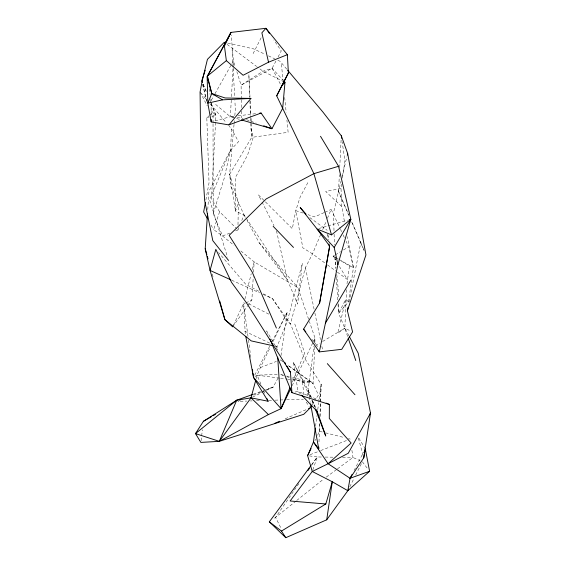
<?xml version="1.0" encoding="UTF-8"?>
<svg xmlns="http://www.w3.org/2000/svg" width="566" height="566" viewBox="0 0 566 566"><rect width="100%" height="100%" fill="white"/><g stroke="black" fill="none" stroke-linecap="round" stroke-linejoin="round"><path stroke-width="0.42" stroke-dasharray="2.83 2.12" d="M213.035 123.855L213.212 213.559L222.558 235.958L233.991 245.34M213.035 122.992L213.042 112.592L209.965 109.443M235.491 230.9L237.918 229.952L237.939 228.232M237.996 224.787L238.357 202.409L229.655 174.314L234.041 124.414M317.604 435.24L319.528 431.313L319.797 423.467M320.031 416.491L321.127 384.222L303.963 357.217L290.485 323.901L272.508 298.664L262.582 293.329M347.637 336.48L344.835 328.188L346.548 289.714M318.991 441.883L319.705 422.668M319.932 416.548L321.127 384.222L318.807 401.74M314.661 346.923L313.076 383.706L318.481 394.976L314.781 400.721M314.845 342.543L315.036 338.164L309.418 321.601M213.212 213.559L224.164 178.417L230.581 150.089L231.529 128.892L229.244 126.211M334.004 230.673L333.48 213.042L338.518 191.442L339.367 174.661M339.72 167.593L341.142 139.328M211.252 103.521L215.943 115.499L211.443 198.878L219.608 211.741L236.694 228.742M231.268 100.168L230.362 116.737L214.514 121.011M231.459 96.68L233.135 66.151M233.185 65.274L233.425 60.916L231.211 35.007M247.823 305.541L251.87 299.867L253.285 276.569M253.547 272.253L254.169 261.902L240.72 250.858M207.764 209.554L208.953 191.258L230.581 150.089L238.498 141.684L231.529 128.892M347 283.722L349.477 265.907L340.548 260.586M234.119 123.544L234.43 120.042M234.812 115.662L235.35 109.535L234.876 100.72M201.079 440.716L202.387 429.757M307.338 395.967L313.981 346.045M314.448 342.543L315.036 338.164L313.507 341.333M315.545 426.262L316.946 415.755M317.759 409.621L318.686 402.617M344.369 221.186L341.836 206.611L341.001 188.499L341.616 184.169M342.472 178.099L344.92 160.765L342.189 141.825M280.998 355.561L287.203 312.319L272.189 341.348M348.882 335.751L344.835 328.188L338.602 313.316L348.493 301.94L353.432 267.534L347.39 236.638M205.868 199.968L209.038 182.811L206.802 117.537L208.882 115.889M349.102 302.095L360.832 242.39L351.62 221.363M348.493 301.94L345.84 299.131L337.768 333.155L344.835 328.188L351.026 331.16M348.925 215.54L338.518 191.442L340.958 181.325M342.175 176.267L346.852 156.881M233.418 325.273L244.066 302.449M244.908 299.067L251.226 273.725M252.273 269.501L254.169 261.902L297.9 287.641L309.135 320.773M320.653 234.494L312.517 253.908L305.392 267.633L290.485 323.901L287.323 321.389L272.508 298.664L262.9 294.32M256.214 378.534L257.113 375.173L260.395 367.567L270.35 347.043M251.085 118.414L252.019 136.866L229.655 174.314L230.9 186.667L238.357 202.409L235.548 211.231L244.052 214.96L245.517 217.153M229.831 233.114L222.558 235.958L213.63 229.626L219.608 211.741M312.828 469.865L317.321 456.96L321.672 457.024M237.918 229.952L238.887 227.589M241.795 220.485L244.052 214.96L238.357 202.409M230.581 150.089L209.646 200.074L227.525 257.106M322.684 229.64L326.073 221.554M327.424 218.313L331.152 209.42L340.116 228.53M292.353 382.057L304.678 353.043L294.624 323.533M292.127 385.687L313.125 342.126M273.031 341.517L287.203 312.319M314.915 440.737L315.687 439.166M349.795 486.788L354.111 478.192M355.681 475.065L361.957 462.563M253.115 53.607L261.662 36.733M338.029 304.536L338.602 313.316L345.84 299.131M254.75 375.088L269.763 346.059M354.068 470.53L363.69 451.937M241.272 98.951L241.102 85.162L272.112 68.302L276.498 59.975M278.097 56.954L281.281 50.898L273.852 39.967M307.819 182.677L300.235 196.848L295.742 210.63L292.339 228.706L258.471 194.937L261.655 201.248M278.033 378.095L273.137 387.059L266.034 390.533M211.153 115.103L211.104 100.642L214.535 94.536M214.967 93.772L233.425 60.916L235.279 66.767M312.007 405.03L314.314 401.443M298.919 483.59L275.55 517.409L272.791 519.376M311.852 464.877L317.321 456.96L309.234 455.871M232.654 326.837L247.321 306.256M311.583 464.721L317.321 456.96M296.046 501.023L275.55 517.409L281.458 529.118M296.726 500.471L323.419 479.225M209.576 115.337L213.042 112.592L215.943 115.499L210.127 116.794M326.228 477.152L336.791 469.377M337.492 468.86L352.979 457.462L360.011 460.703M254.969 376.532L257.113 375.173L278.309 374.423M317.307 346.696L316.734 345.218L319.677 343.35M322.62 341.482L344.835 328.188M334.591 255.266L333.105 256.157L335.397 259.914M335.334 254.827L340.534 251.721M343.505 249.953L348.706 246.847L346.095 241.272M245.262 333.777L243.642 304.14L245.142 303.362M245.885 302.973L251.87 299.867M252.606 397.084L265.242 390.915M324.099 212.618L314.696 216.891L308.102 214.712M324.884 212.264L331.152 209.42M285.179 418.812L306.935 409.317M240.423 400.346L237.968 401.344L246.804 401.061M253.511 395.033L260.869 392.047M261.69 391.714L273.137 387.059L265.687 389.755M310.069 454.696L319.903 450.876M320.717 450.557L348.571 439.725M260.395 367.567L276.378 361.426M253.264 394.233L260.714 391.545M283.807 81.03L272.112 68.302L263.006 71.21L241.102 85.162L236.864 71.783M318.771 228.53L327.205 226.096M328.054 225.848L347.453 220.252M206.802 117.537L209.3 116.978M294.999 392.04L298.049 391.424L319.74 400.452M341.001 188.499L325.662 191.471L341.836 206.611M233.779 116.327L230.362 116.737L214.422 103.422M238.045 115.818L255.981 113.66M250.335 400.947L252.103 400.891M256.518 400.749L260.056 400.636M268.885 400.353L271.538 400.268M275.069 400.155L283.021 399.893M286.559 399.78L303.341 399.242M325.146 457.073L332.978 457.179M342.543 457.314L352.979 457.462L351.719 449.107M292.58 378.661L302.577 382.1L311.824 382.298L313.076 383.706L288.193 365.586M233.793 117.098L230.362 116.737L240.543 119.681M237.225 117.452L243.161 118.485M279.696 378.116L257.113 375.173L260.891 384.13M280.559 378.23L286.644 379.022M287.507 379.135L311.824 382.298L288.236 365.495M275.288 346.243L277.007 346.625L277.121 348.373M227.716 43.073L253.54 48.867L265.298 54.386M283.417 375.201L280.078 374.367L283.41 375.506M286.764 376.036L289.268 376.659M292.608 377.494L311.824 382.298M319.528 431.313L324.643 432.608M325.492 432.827L344.241 437.575M348.5 438.657L350.205 439.089M303.157 213.078L295.742 210.63L302.86 247.844L312.517 253.908L326.724 264.329M286.743 376.652L289.247 377.515M246.451 119.659L256.32 123.176M349.477 265.907L353.432 267.534L348.706 246.847M231.664 280.198L259.695 292.87M268.433 55.857L274.701 58.793M277.842 60.265L280.191 61.369L287.019 69.469M244.774 331.202L269.932 343.237M275.437 345.868L277.007 346.625L287.323 321.389L302.301 263.268L297.652 304.098L287.351 279.937L246.005 217.882M284.196 81.907L263.006 71.21L257.374 67.007M248.651 303.793L269.494 314.505M258.761 291.278L245.785 284.302L218.653 252.641M336.119 257.841L338.376 259.108M339.126 259.525L353.432 267.534M282.519 361.419L280.375 359.891L282.505 361.441M309.85 217.62L327.176 230.312M327.438 264.853L336.671 271.63M337.386 272.147L347.326 279.441L339.069 265.921M227.093 44.403L256.667 66.484M300.44 393.915L298.049 391.424L293.457 362.53L308.095 390.066L312.128 399.532M247.009 220.372L259.242 242.807L297.9 287.641M200.654 92.675L206.371 99.383M210.375 104.073L226.386 122.857M311.795 339.197L316.734 345.218M362.353 461.778L368.042 469.242M259.242 242.807L287.351 279.937L276.392 230.419M306.199 402.115L309.163 406.459M358.816 438.006L365.289 448.838M277.651 350.021L266.636 330.905L267.966 334.152M211.026 225.02L213.63 229.626M244.052 214.96L245.319 217.28M272.112 68.302L281.429 86.152M200.081 92.003L207.312 105.998M262.051 202.034L274.001 225.685M293.457 362.53L310.281 397.19M311.809 400.339L315.255 407.428M340.491 229.329L341.609 231.713M343.102 234.904L344.602 238.088M338.518 191.442L348.79 214.896M351.705 221.964L364.193 250.887M203.144 84.157L206.647 92.265M312.46 400.325L315.821 408.213M263.636 390.646L265.008 393.901M203.06 84.129L206.696 92.98M210.991 103.436L215.943 115.499M360.832 242.39L364.334 250.993M210.007 100.331L210.941 102.722M310.925 397.452L308.095 390.066L310.281 402.171M312.191 400.735L314.392 406.473M250.582 118.372L251 128.906L253.306 137.142L247.568 155.119L235.689 177.017L235.548 211.231L229.655 174.314M212.243 274.078L213.184 277.453M358.412 438.261L363.054 455.29M202.564 84.348L206.675 101.533M202.911 84.511L206.576 100.727M305.392 267.633L314.18 309.616M314.894 313.048L320.455 339.614M321.884 346.47L322.429 349.038M209.13 88.65L210.12 94.649M210.821 98.93L211.104 100.642M327.827 234.48L328.605 239.475M243.642 304.14L248 336.43M248.474 339.918L251.063 359.12M327.749 234.579L328.429 239.687M251 128.906L252.019 136.866L253.306 137.142L288.129 132.317L286.927 120.112M335.037 257.056L336.07 267.428M336.756 274.347L338.397 290.775L338.468 298.579M281.436 64.333L282.979 80.025M284.698 97.451L286.155 112.266M302.577 382.1L303.815 394.934M334.916 257.106L335.666 268.525M336.239 277.305L337.739 300.143M232.117 49.582L233.065 67.213M233.114 68.097L234.685 97.189M250.009 97.331L248.849 74.486L249.748 97.302M250.186 100.84L250.901 114.898M249.889 100.819L250.547 117.495M334.11 234.204L334.428 244.781M241.286 99.807L241.385 107.561M241.427 111.007L241.512 117.905M338.518 303.779L338.602 313.316M335.362 257.417L333.105 256.157L335.334 257.488"/><path stroke-width="0.85" d="M326.172 403.126L329.384 404.457L329.299 418.465L351.125 443.015L328.096 463.731L312.262 471.478L290.11 500.995L325.818 503.981L332.27 481.758L312.262 471.478L307.614 455.651L313.451 442.025L315.312 428.016M311.067 465.422L269.338 521.838L285.788 537.7L326.724 519.807L347.835 490.701L350.057 478.277L363.754 457.844L365.289 448.838L369.598 471.28L350.057 478.277L328.096 463.731L313.451 442.025L318.736 448.873L318.8 447.126M232.654 326.837L224.907 319.656L210.043 270.421L205.21 248.764L207.481 213.913M283.807 81.03L284.981 82.303L282.675 108.276L271.949 128.744L241.392 119.921M326.724 519.807L332.27 481.758L347.835 490.701L369.598 471.28M363.754 457.844L370.504 413.088L358.193 353.149L349.293 336.508M348.083 307.288L347.404 310.748L352.576 331.902L341.751 349.321L319.316 351.896L303.56 329.164L319.599 303.058L329.645 246.132L317.08 229.018L300.192 207.51L306.022 214.111M319.599 303.058L329.462 247.363L329.002 243.953M205.387 202.543L203.647 211.981L207.552 218.886M320.505 136.279L338.56 166.291L350.828 219.275L337.909 264.598L319.316 351.896L318.743 350.411M347.255 155.19L347.666 153.506L341.319 135.798L322.875 111.997L287.592 70.149M252.429 394.537L236.694 400.219L203.392 421.323L195.496 433.598L200.88 442.407L219.318 441.346L251.028 397.856L255.535 381.052M205.196 70.248L201.737 80.91L202.402 82.523M347.404 310.748L365.933 254.905L347.666 153.506M349.144 219.764L350.828 219.275L331.506 234.862L313.889 173.649L276.696 95.845L288.377 72.993L287.372 54.683L265.928 28.3L230.985 32.411L207.439 76.07L211.769 93.539L207.828 103.132L211.175 121.909L228.905 124.916L261.103 113.044L271.949 128.744L263.721 125.815M236.694 400.219L219.318 441.346L195.496 433.598L236.694 400.219L251.028 397.856L268.1 401.23L267.067 398.789M311.541 405.751L310.154 407.909L303.751 414.305L219.318 441.346L268.404 414.567L281.054 408.659L289.955 387.703M207.722 80.082L207.439 76.07L226.35 60.647L224.426 46.079L230.985 32.411L207.156 76.658L207.828 103.132L222.551 99.842L250.936 98.42L228.905 124.916M245.75 336.346L253.533 377.444L281.054 408.659L290.599 388.856M276.696 95.845L288.377 72.993M307.614 455.651L311.074 448.583M347.835 490.701L348.621 489.137M350.057 478.277L352.059 474.407M369.69 414.602L370.504 413.088L348.253 453.267L328.096 463.731M337.909 264.598L334.181 247.448L350.828 219.275M325.351 323.278L350.849 280.184M307.876 470.636L309.369 468.478M281.429 86.152L284.981 82.303M269.338 521.838L281.479 531.078L325.818 503.981M203.392 421.323L211.663 416.548M213.163 415.677L215.42 414.376M287.372 54.683L268.517 62.203L243.104 75.271L226.35 60.647M274.708 423.382L279.54 421.274M308.541 408.61L310.154 407.909M338.56 166.291L313.889 173.649L266.232 198.907L229.145 235.364L252.174 272.013L276.378 328.047M259.391 113.25L261.103 113.044M250.936 98.42L225.119 97.975L211.769 93.539L207.156 76.658M272.713 345.67L251.233 340.895L224.907 319.656L219.75 301.084M269.968 339.027L291.943 392.655L329.384 404.457M331.506 234.862L317.08 229.018L334.181 247.448M230.864 279.83L210.043 270.421L215.823 249.344L231.544 282.377L246.33 302.605L290.429 372.202L291.943 392.655M211.769 93.539L222.551 99.842M225.685 43.349L224.278 42.294L207.432 59.352L202.14 81.101L200.081 92.003L200.59 134.326L204.651 200.498L212.795 240.649L228.572 260.459M251.028 397.856L268.404 414.567M273.152 226.294L293.485 247.427M301.636 395.167L317.165 411.369L325.74 436.018L315.34 408.935M327.318 363.627L354.953 394.721M303.56 329.164L305.753 331.839M269.395 33.401L265.928 28.3L261.874 32.828L268.517 62.203M281.479 531.078L285.788 537.7M268.1 401.23L253.533 377.444L252.945 373.079M284.705 362.261L285.582 363.789M286.905 366.089L290.429 372.202M316.401 409.791L317.165 411.369M348.196 338.143L355.752 360.542M205.21 248.764L206.852 254.672M207.319 256.356L208.019 258.888M310.6 403.905L318.736 448.873M341.319 135.798L341.694 138.38M252.478 369.591L252.712 371.331M277.694 357.111L281.054 408.659M211.168 119.355L211.175 121.909"/></g></svg>
